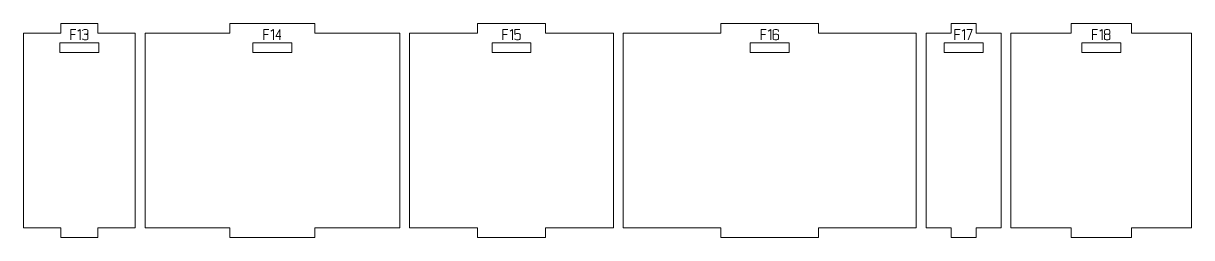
# Model space of a CAD drawing. Header units: centimetres. Extents: x -250 to 250, y -508 to 508.
# Drawn here: x -137.33 to -101.36, y -3.1 to 3.5 of the extents above; entities that cross this region are included whole.
import ezdxf

# ---------------------------------------------------------------- set-up
doc = ezdxf.new("R2010")
doc.units = ezdxf.units.CM
doc.header["$MEASUREMENT"] = 0
doc.layers.add('Capa 1', color=7, linetype='Continuous')

msp = doc.modelspace()

# ---------------------------------------------------------------- linework, layer by layer
at = {"layer": 'Capa 1', "color": 240, "lineweight": 9}
for points, knots in [([(-137.3298, 3.20203), (-137.3298, 3.20203), (-137.3298, -2.79797), (-137.3298, -2.79797), (-137.3298, -2.79797), (-136.18121, -2.79797), (-136.18121, -2.79797), (-136.18121, -2.79797), (-136.18121, -3.09797), (-136.18121, -3.09797), (-136.18121, -3.09797), (-135.03261, -3.09797), (-135.03261, -3.09797), (-135.03261, -3.09797), (-135.03261, -2.79797), (-135.03261, -2.79797), (-135.03261, -2.79797), (-133.88401, -2.79797), (-133.88401, -2.79797), (-133.88401, -2.79797), (-133.88401, 3.20203), (-133.88401, 3.20203), (-133.88401, 3.20203), (-135.03261, 3.20203), (-135.03261, 3.20203), (-135.03261, 3.20203), (-135.03261, 3.50203), (-135.03261, 3.50203), (-135.03261, 3.50203), (-136.18121, 3.50203), (-136.18121, 3.50203), (-136.18121, 3.50203), (-136.18121, 3.20203), (-136.18121, 3.20203), (-136.18121, 3.20203), (-137.3298, 3.20203), (-137.3298, 3.20203)], [0, 0, 0, 0, 0.08333333, 0.08333333, 0.08333333, 0.16666667, 0.16666667, 0.16666667, 0.25, 0.25, 0.25, 0.33333333, 0.33333333, 0.33333333, 0.41666667, 0.41666667, 0.41666667, 0.5, 0.5, 0.5, 0.58333333, 0.58333333, 0.58333333, 0.66666667, 0.66666667, 0.66666667, 0.75, 0.75, 0.75, 0.83333333, 0.83333333, 0.83333333, 0.91666667, 0.91666667, 0.91666667, 1, 1, 1, 1]), ([(-133.58401, 3.20203), (-133.58401, 3.20203), (-133.58401, -2.79797), (-133.58401, -2.79797), (-133.58401, -2.79797), (-130.97007, -2.79797), (-130.97007, -2.79797), (-130.97007, -2.79797), (-130.97007, -3.09797), (-130.97007, -3.09797), (-130.97007, -3.09797), (-128.35613, -3.09797), (-128.35613, -3.09797), (-128.35613, -3.09797), (-128.35613, -2.79797), (-128.35613, -2.79797), (-128.35613, -2.79797), (-125.74219, -2.79797), (-125.74219, -2.79797), (-125.74219, -2.79797), (-125.74219, 3.20203), (-125.74219, 3.20203), (-125.74219, 3.20203), (-128.35613, 3.20203), (-128.35613, 3.20203), (-128.35613, 3.20203), (-128.35613, 3.50203), (-128.35613, 3.50203), (-128.35613, 3.50203), (-130.97007, 3.50203), (-130.97007, 3.50203), (-130.97007, 3.50203), (-130.97007, 3.20203), (-130.97007, 3.20203), (-130.97007, 3.20203), (-133.58401, 3.20203), (-133.58401, 3.20203)], [0, 0, 0, 0, 0.08333333, 0.08333333, 0.08333333, 0.16666667, 0.16666667, 0.16666667, 0.25, 0.25, 0.25, 0.33333333, 0.33333333, 0.33333333, 0.41666667, 0.41666667, 0.41666667, 0.5, 0.5, 0.5, 0.58333333, 0.58333333, 0.58333333, 0.66666667, 0.66666667, 0.66666667, 0.75, 0.75, 0.75, 0.83333333, 0.83333333, 0.83333333, 0.91666667, 0.91666667, 0.91666667, 1, 1, 1, 1]), ([(-125.44219, 3.20203), (-125.44219, 3.20203), (-125.44219, -2.79797), (-125.44219, -2.79797), (-125.44219, -2.79797), (-123.34794, -2.79797), (-123.34794, -2.79797), (-123.34794, -2.79797), (-123.34794, -3.09797), (-123.34794, -3.09797), (-123.34794, -3.09797), (-121.25369, -3.09797), (-121.25369, -3.09797), (-121.25369, -3.09797), (-121.25369, -2.79797), (-121.25369, -2.79797), (-121.25369, -2.79797), (-119.15943, -2.79797), (-119.15943, -2.79797), (-119.15943, -2.79797), (-119.15943, 3.20203), (-119.15943, 3.20203), (-119.15943, 3.20203), (-121.25369, 3.20203), (-121.25369, 3.20203), (-121.25369, 3.20203), (-121.25369, 3.50203), (-121.25369, 3.50203), (-121.25369, 3.50203), (-123.34794, 3.50203), (-123.34794, 3.50203), (-123.34794, 3.50203), (-123.34794, 3.20203), (-123.34794, 3.20203), (-123.34794, 3.20203), (-125.44219, 3.20203), (-125.44219, 3.20203)], [0, 0, 0, 0, 0.08333333, 0.08333333, 0.08333333, 0.16666667, 0.16666667, 0.16666667, 0.25, 0.25, 0.25, 0.33333333, 0.33333333, 0.33333333, 0.41666667, 0.41666667, 0.41666667, 0.5, 0.5, 0.5, 0.58333333, 0.58333333, 0.58333333, 0.66666667, 0.66666667, 0.66666667, 0.75, 0.75, 0.75, 0.83333333, 0.83333333, 0.83333333, 0.91666667, 0.91666667, 0.91666667, 1, 1, 1, 1]), ([(-118.85943, 3.20203), (-118.85943, 3.20203), (-118.85943, -2.79797), (-118.85943, -2.79797), (-118.85943, -2.79797), (-115.8523, -2.79797), (-115.8523, -2.79797), (-115.8523, -2.79797), (-115.8523, -3.09797), (-115.8523, -3.09797), (-115.8523, -3.09797), (-112.84516, -3.09797), (-112.84516, -3.09797), (-112.84516, -3.09797), (-112.84516, -2.79797), (-112.84516, -2.79797), (-112.84516, -2.79797), (-109.83802, -2.79797), (-109.83802, -2.79797), (-109.83802, -2.79797), (-109.83802, 3.20203), (-109.83802, 3.20203), (-109.83802, 3.20203), (-112.84516, 3.20203), (-112.84516, 3.20203), (-112.84516, 3.20203), (-112.84516, 3.50203), (-112.84516, 3.50203), (-112.84516, 3.50203), (-115.8523, 3.50203), (-115.8523, 3.50203), (-115.8523, 3.50203), (-115.8523, 3.20203), (-115.8523, 3.20203), (-115.8523, 3.20203), (-118.85943, 3.20203), (-118.85943, 3.20203)], [0, 0, 0, 0, 0.08333333, 0.08333333, 0.08333333, 0.16666667, 0.16666667, 0.16666667, 0.25, 0.25, 0.25, 0.33333333, 0.33333333, 0.33333333, 0.41666667, 0.41666667, 0.41666667, 0.5, 0.5, 0.5, 0.58333333, 0.58333333, 0.58333333, 0.66666667, 0.66666667, 0.66666667, 0.75, 0.75, 0.75, 0.83333333, 0.83333333, 0.83333333, 0.91666667, 0.91666667, 0.91666667, 1, 1, 1, 1]), ([(-109.53802, 3.20203), (-109.53802, 3.20203), (-109.53802, -2.79797), (-109.53802, -2.79797), (-109.53802, -2.79797), (-108.76864, -2.79797), (-108.76864, -2.79797), (-108.76864, -2.79797), (-108.76864, -3.09797), (-108.76864, -3.09797), (-108.76864, -3.09797), (-107.99925, -3.09797), (-107.99925, -3.09797), (-107.99925, -3.09797), (-107.99925, -2.79797), (-107.99925, -2.79797), (-107.99925, -2.79797), (-107.22986, -2.79797), (-107.22986, -2.79797), (-107.22986, -2.79797), (-107.22986, 3.20203), (-107.22986, 3.20203), (-107.22986, 3.20203), (-107.99925, 3.20203), (-107.99925, 3.20203), (-107.99925, 3.20203), (-107.99925, 3.50203), (-107.99925, 3.50203), (-107.99925, 3.50203), (-108.76864, 3.50203), (-108.76864, 3.50203), (-108.76864, 3.50203), (-108.76864, 3.20203), (-108.76864, 3.20203), (-108.76864, 3.20203), (-109.53802, 3.20203), (-109.53802, 3.20203)], [0, 0, 0, 0, 0.08333333, 0.08333333, 0.08333333, 0.16666667, 0.16666667, 0.16666667, 0.25, 0.25, 0.25, 0.33333333, 0.33333333, 0.33333333, 0.41666667, 0.41666667, 0.41666667, 0.5, 0.5, 0.5, 0.58333333, 0.58333333, 0.58333333, 0.66666667, 0.66666667, 0.66666667, 0.75, 0.75, 0.75, 0.83333333, 0.83333333, 0.83333333, 0.91666667, 0.91666667, 0.91666667, 1, 1, 1, 1]), ([(-106.92986, 3.20203), (-106.92986, 3.20203), (-106.92986, -2.79797), (-106.92986, -2.79797), (-106.92986, -2.79797), (-105.07362, -2.79797), (-105.07362, -2.79797), (-105.07362, -2.79797), (-105.07362, -3.09797), (-105.07362, -3.09797), (-105.07362, -3.09797), (-103.21739, -3.09797), (-103.21739, -3.09797), (-103.21739, -3.09797), (-103.21739, -2.79797), (-103.21739, -2.79797), (-103.21739, -2.79797), (-101.36115, -2.79797), (-101.36115, -2.79797), (-101.36115, -2.79797), (-101.36115, 3.20203), (-101.36115, 3.20203), (-101.36115, 3.20203), (-103.21739, 3.20203), (-103.21739, 3.20203), (-103.21739, 3.20203), (-103.21739, 3.50203), (-103.21739, 3.50203), (-103.21739, 3.50203), (-105.07362, 3.50203), (-105.07362, 3.50203), (-105.07362, 3.50203), (-105.07362, 3.20203), (-105.07362, 3.20203), (-105.07362, 3.20203), (-106.92986, 3.20203), (-106.92986, 3.20203)], [0, 0, 0, 0, 0.08333333, 0.08333333, 0.08333333, 0.16666667, 0.16666667, 0.16666667, 0.25, 0.25, 0.25, 0.33333333, 0.33333333, 0.33333333, 0.41666667, 0.41666667, 0.41666667, 0.5, 0.5, 0.5, 0.58333333, 0.58333333, 0.58333333, 0.66666667, 0.66666667, 0.66666667, 0.75, 0.75, 0.75, 0.83333333, 0.83333333, 0.83333333, 0.91666667, 0.91666667, 0.91666667, 1, 1, 1, 1]), ([(-136.2069, 2.902), (-136.2069, 2.902), (-135.0069, 2.902), (-135.0069, 2.902), (-135.0069, 2.902), (-135.0069, 2.602), (-135.0069, 2.602), (-135.0069, 2.602), (-136.2069, 2.602), (-136.2069, 2.602), (-136.2069, 2.602), (-136.2069, 2.902), (-136.2069, 2.902)], [0, 0, 0, 0, 0.25, 0.25, 0.25, 0.5, 0.5, 0.5, 0.75, 0.75, 0.75, 1, 1, 1, 1]), ([(-130.2631, 2.902), (-130.2631, 2.902), (-129.0631, 2.902), (-129.0631, 2.902), (-129.0631, 2.902), (-129.0631, 2.602), (-129.0631, 2.602), (-129.0631, 2.602), (-130.2631, 2.602), (-130.2631, 2.602), (-130.2631, 2.602), (-130.2631, 2.902), (-130.2631, 2.902)], [0, 0, 0, 0, 0.25, 0.25, 0.25, 0.5, 0.5, 0.5, 0.75, 0.75, 0.75, 1, 1, 1, 1]), ([(-122.90081, 2.902), (-122.90081, 2.902), (-121.70081, 2.902), (-121.70081, 2.902), (-121.70081, 2.902), (-121.70081, 2.602), (-121.70081, 2.602), (-121.70081, 2.602), (-122.90081, 2.602), (-122.90081, 2.602), (-122.90081, 2.602), (-122.90081, 2.902), (-122.90081, 2.902)], [0, 0, 0, 0, 0.25, 0.25, 0.25, 0.5, 0.5, 0.5, 0.75, 0.75, 0.75, 1, 1, 1, 1]), ([(-114.94872, 2.902), (-114.94872, 2.902), (-113.74872, 2.902), (-113.74872, 2.902), (-113.74872, 2.902), (-113.74872, 2.602), (-113.74872, 2.602), (-113.74872, 2.602), (-114.94872, 2.602), (-114.94872, 2.602), (-114.94872, 2.602), (-114.94872, 2.902), (-114.94872, 2.902)], [0, 0, 0, 0, 0.25, 0.25, 0.25, 0.5, 0.5, 0.5, 0.75, 0.75, 0.75, 1, 1, 1, 1]), ([(-108.98394, 2.902), (-108.98394, 2.902), (-107.78394, 2.902), (-107.78394, 2.902), (-107.78394, 2.902), (-107.78394, 2.602), (-107.78394, 2.602), (-107.78394, 2.602), (-108.98394, 2.602), (-108.98394, 2.602), (-108.98394, 2.602), (-108.98394, 2.902), (-108.98394, 2.902)], [0, 0, 0, 0, 0.25, 0.25, 0.25, 0.5, 0.5, 0.5, 0.75, 0.75, 0.75, 1, 1, 1, 1]), ([(-104.7455, 2.902), (-104.7455, 2.902), (-103.5455, 2.902), (-103.5455, 2.902), (-103.5455, 2.902), (-103.5455, 2.602), (-103.5455, 2.602), (-103.5455, 2.602), (-104.7455, 2.602), (-104.7455, 2.602), (-104.7455, 2.602), (-104.7455, 2.902), (-104.7455, 2.902)], [0, 0, 0, 0, 0.25, 0.25, 0.25, 0.5, 0.5, 0.5, 0.75, 0.75, 0.75, 1, 1, 1, 1])]:
    msp.add_open_spline(points, degree=3, knots=knots, dxfattribs=at)
at = {"layer": 'Capa 1', "color": 114, "lineweight": 9}
for points, knots in [([(-135.8729, 2.99403), (-135.8729, 2.99403), (-135.8729, 3.31047), (-135.8729, 3.31047), (-135.8729, 3.31047), (-135.71651, 3.31047), (-135.71651, 3.31047), (-135.71651, 3.31047), (-135.8729, 3.31047), (-135.8729, 3.31047), (-135.8729, 3.31047), (-135.8729, 3.15408), (-135.8729, 3.15408), (-135.8729, 3.15408), (-135.73853, 3.15408), (-135.73853, 3.15408), (-135.73853, 3.15408), (-135.8729, 3.15408), (-135.8729, 3.15408), (-135.8729, 3.15408), (-135.8729, 2.99403), (-135.8729, 2.99403)], [0, 0, 0, 0, 0.14285714, 0.14285714, 0.14285714, 0.28571429, 0.28571429, 0.28571429, 0.42857143, 0.42857143, 0.42857143, 0.57142857, 0.57142857, 0.57142857, 0.71428571, 0.71428571, 0.71428571, 0.85714286, 0.85714286, 0.85714286, 1, 1, 1, 1]), ([(-135.57664, 3.31093), (-135.57664, 3.31093), (-135.65277, 3.25819), (-135.65277, 3.25819), (-135.65277, 3.25819), (-135.57664, 3.31093), (-135.57664, 3.31093), (-135.57664, 3.31093), (-135.57664, 2.99403), (-135.57664, 2.99403), (-135.57664, 2.99403), (-135.57664, 3.31093), (-135.57664, 3.31093)], [0, 0, 0, 0, 0.25, 0.25, 0.25, 0.5, 0.5, 0.5, 0.75, 0.75, 0.75, 1, 1, 1, 1]), ([(-135.42346, 2.99403), (-135.447, 2.99403), (-135.46665, 2.99747), (-135.48239, 3.00435), (-135.49814, 3.01123), (-135.50601, 3.01956), (-135.50601, 3.02934), (-135.50601, 3.01956), (-135.49814, 3.01123), (-135.48239, 3.00435), (-135.46665, 2.99747), (-135.447, 2.99403), (-135.42346, 2.99403), (-135.39992, 2.99403), (-135.38027, 2.99747), (-135.36453, 3.00435), (-135.34878, 3.01123), (-135.34091, 3.01956), (-135.34091, 3.02934), (-135.34091, 3.02934), (-135.34091, 3.13253), (-135.34091, 3.13253), (-135.34091, 3.14079), (-135.34657, 3.14797), (-135.35788, 3.15408), (-135.36919, 3.1602), (-135.40236, 3.16433), (-135.4574, 3.16647), (-135.40267, 3.16983), (-135.3698, 3.17381), (-135.3588, 3.17839), (-135.34779, 3.18298), (-135.34183, 3.19047), (-135.34091, 3.20086), (-135.34091, 3.20086), (-135.34091, 3.27516), (-135.34091, 3.27516), (-135.34091, 3.28494), (-135.34878, 3.29327), (-135.36453, 3.30015), (-135.38027, 3.30703), (-135.39992, 3.31047), (-135.42346, 3.31047), (-135.447, 3.31047), (-135.46665, 3.30703), (-135.48239, 3.30015), (-135.49814, 3.29327), (-135.50601, 3.28494), (-135.50601, 3.27516), (-135.50601, 3.28494), (-135.49814, 3.29327), (-135.48239, 3.30015), (-135.46665, 3.30703), (-135.447, 3.31047), (-135.42346, 3.31047), (-135.39992, 3.31047), (-135.38027, 3.30703), (-135.36453, 3.30015), (-135.34878, 3.29327), (-135.34091, 3.28494), (-135.34091, 3.27516), (-135.34091, 3.27516), (-135.34091, 3.20086), (-135.34091, 3.20086), (-135.34183, 3.19047), (-135.34779, 3.18298), (-135.3588, 3.17839), (-135.3698, 3.17381), (-135.40267, 3.16983), (-135.4574, 3.16647), (-135.40236, 3.16433), (-135.36919, 3.1602), (-135.35788, 3.15408), (-135.34657, 3.14797), (-135.34091, 3.14079), (-135.34091, 3.13253), (-135.34091, 3.13253), (-135.34091, 3.02934), (-135.34091, 3.02934), (-135.34091, 3.01956), (-135.34878, 3.01123), (-135.36453, 3.00435), (-135.38027, 2.99747), (-135.39992, 2.99403), (-135.42346, 2.99403)], [0, 0, 0, 0, 0.03571429, 0.03571429, 0.03571429, 0.07142857, 0.07142857, 0.07142857, 0.10714286, 0.10714286, 0.10714286, 0.14285714, 0.14285714, 0.14285714, 0.17857143, 0.17857143, 0.17857143, 0.21428571, 0.21428571, 0.21428571, 0.25, 0.25, 0.25, 0.28571429, 0.28571429, 0.28571429, 0.32142857, 0.32142857, 0.32142857, 0.35714286, 0.35714286, 0.35714286, 0.39285714, 0.39285714, 0.39285714, 0.42857143, 0.42857143, 0.42857143, 0.46428571, 0.46428571, 0.46428571, 0.5, 0.5, 0.5, 0.53571429, 0.53571429, 0.53571429, 0.57142857, 0.57142857, 0.57142857, 0.60714286, 0.60714286, 0.60714286, 0.64285714, 0.64285714, 0.64285714, 0.67857143, 0.67857143, 0.67857143, 0.71428571, 0.71428571, 0.71428571, 0.75, 0.75, 0.75, 0.78571429, 0.78571429, 0.78571429, 0.82142857, 0.82142857, 0.82142857, 0.85714286, 0.85714286, 0.85714286, 0.89285714, 0.89285714, 0.89285714, 0.92857143, 0.92857143, 0.92857143, 0.96428571, 0.96428571, 0.96428571, 1, 1, 1, 1]), ([(-129.92635, 2.99403), (-129.92635, 2.99403), (-129.92635, 3.31047), (-129.92635, 3.31047), (-129.92635, 3.31047), (-129.76996, 3.31047), (-129.76996, 3.31047), (-129.76996, 3.31047), (-129.92635, 3.31047), (-129.92635, 3.31047), (-129.92635, 3.31047), (-129.92635, 3.15408), (-129.92635, 3.15408), (-129.92635, 3.15408), (-129.79198, 3.15408), (-129.79198, 3.15408), (-129.79198, 3.15408), (-129.92635, 3.15408), (-129.92635, 3.15408), (-129.92635, 3.15408), (-129.92635, 2.99403), (-129.92635, 2.99403)], [0, 0, 0, 0, 0.14285714, 0.14285714, 0.14285714, 0.28571429, 0.28571429, 0.28571429, 0.42857143, 0.42857143, 0.42857143, 0.57142857, 0.57142857, 0.57142857, 0.71428571, 0.71428571, 0.71428571, 0.85714286, 0.85714286, 0.85714286, 1, 1, 1, 1]), ([(-129.63009, 3.31093), (-129.63009, 3.31093), (-129.70622, 3.25819), (-129.70622, 3.25819), (-129.70622, 3.25819), (-129.63009, 3.31093), (-129.63009, 3.31093), (-129.63009, 3.31093), (-129.63009, 2.99403), (-129.63009, 2.99403), (-129.63009, 2.99403), (-129.63009, 3.31093), (-129.63009, 3.31093)], [0, 0, 0, 0, 0.25, 0.25, 0.25, 0.5, 0.5, 0.5, 0.75, 0.75, 0.75, 1, 1, 1, 1]), ([(-129.42967, 3.09859), (-129.42967, 3.09859), (-129.42967, 3.31093), (-129.42967, 3.31093), (-129.42967, 3.31093), (-129.55946, 3.09859), (-129.55946, 3.09859), (-129.55946, 3.09859), (-129.42967, 3.09859), (-129.42967, 3.09859)], [0, 0, 0, 0, 0.33333333, 0.33333333, 0.33333333, 0.66666667, 0.66666667, 0.66666667, 1, 1, 1, 1]), ([(-129.42967, 3.09859), (-129.42967, 3.09859), (-129.42967, 2.99403), (-129.42967, 2.99403), (-129.42967, 2.99403), (-129.42967, 3.09859), (-129.42967, 3.09859), (-129.42967, 3.09859), (-129.55946, 3.09859), (-129.55946, 3.09859), (-129.55946, 3.09859), (-129.42967, 3.31093), (-129.42967, 3.31093), (-129.42967, 3.31093), (-129.42967, 3.09859), (-129.42967, 3.09859), (-129.42967, 3.09859), (-129.39986, 3.09859), (-129.39986, 3.09859), (-129.39986, 3.09859), (-129.42967, 3.09859), (-129.42967, 3.09859)], [0, 0, 0, 0, 0.14285714, 0.14285714, 0.14285714, 0.28571429, 0.28571429, 0.28571429, 0.42857143, 0.42857143, 0.42857143, 0.57142857, 0.57142857, 0.57142857, 0.71428571, 0.71428571, 0.71428571, 0.85714286, 0.85714286, 0.85714286, 1, 1, 1, 1]), ([(-122.56681, 2.99403), (-122.56681, 2.99403), (-122.56681, 3.31047), (-122.56681, 3.31047), (-122.56681, 3.31047), (-122.41042, 3.31047), (-122.41042, 3.31047), (-122.41042, 3.31047), (-122.56681, 3.31047), (-122.56681, 3.31047), (-122.56681, 3.31047), (-122.56681, 3.15408), (-122.56681, 3.15408), (-122.56681, 3.15408), (-122.43244, 3.15408), (-122.43244, 3.15408), (-122.43244, 3.15408), (-122.56681, 3.15408), (-122.56681, 3.15408), (-122.56681, 3.15408), (-122.56681, 2.99403), (-122.56681, 2.99403)], [0, 0, 0, 0, 0.14285714, 0.14285714, 0.14285714, 0.28571429, 0.28571429, 0.28571429, 0.42857143, 0.42857143, 0.42857143, 0.57142857, 0.57142857, 0.57142857, 0.71428571, 0.71428571, 0.71428571, 0.85714286, 0.85714286, 0.85714286, 1, 1, 1, 1]), ([(-122.27055, 3.31093), (-122.27055, 3.31093), (-122.34668, 3.25819), (-122.34668, 3.25819), (-122.34668, 3.25819), (-122.27055, 3.31093), (-122.27055, 3.31093), (-122.27055, 3.31093), (-122.27055, 2.99403), (-122.27055, 2.99403), (-122.27055, 2.99403), (-122.27055, 3.31093), (-122.27055, 3.31093)], [0, 0, 0, 0, 0.25, 0.25, 0.25, 0.5, 0.5, 0.5, 0.75, 0.75, 0.75, 1, 1, 1, 1]), ([(-122.11737, 2.99403), (-122.14091, 2.99403), (-122.16056, 2.99747), (-122.1763, 3.00435), (-122.19205, 3.01123), (-122.19992, 3.01956), (-122.19992, 3.02934), (-122.19992, 3.01956), (-122.19205, 3.01123), (-122.1763, 3.00435), (-122.16056, 2.99747), (-122.14091, 2.99403), (-122.11737, 2.99403), (-122.09383, 2.99403), (-122.07418, 2.99747), (-122.05844, 3.00435), (-122.04269, 3.01123), (-122.03482, 3.01956), (-122.03482, 3.02934), (-122.03482, 3.02934), (-122.03482, 3.155), (-122.03482, 3.155), (-122.03482, 3.16479), (-122.04269, 3.17312), (-122.05844, 3.18), (-122.07418, 3.18688), (-122.09383, 3.19032), (-122.11737, 3.19032), (-122.13877, 3.18848), (-122.15528, 3.18603), (-122.1669, 3.18298), (-122.17852, 3.17992), (-122.18952, 3.17059), (-122.19992, 3.155), (-122.19992, 3.155), (-122.19992, 3.31047), (-122.19992, 3.31047), (-122.19992, 3.31047), (-122.04032, 3.31047), (-122.04032, 3.31047), (-122.04032, 3.31047), (-122.19992, 3.31047), (-122.19992, 3.31047), (-122.19992, 3.31047), (-122.19992, 3.155), (-122.19992, 3.155), (-122.18952, 3.17059), (-122.17852, 3.17992), (-122.1669, 3.18298), (-122.15528, 3.18603), (-122.13877, 3.18848), (-122.11737, 3.19032), (-122.09383, 3.19032), (-122.07418, 3.18688), (-122.05844, 3.18), (-122.04269, 3.17312), (-122.03482, 3.16479), (-122.03482, 3.155), (-122.03482, 3.155), (-122.03482, 3.02934), (-122.03482, 3.02934), (-122.03482, 3.01956), (-122.04269, 3.01123), (-122.05844, 3.00435), (-122.07418, 2.99747), (-122.09383, 2.99403), (-122.11737, 2.99403)], [0, 0, 0, 0, 0.04545455, 0.04545455, 0.04545455, 0.09090909, 0.09090909, 0.09090909, 0.13636364, 0.13636364, 0.13636364, 0.18181818, 0.18181818, 0.18181818, 0.22727273, 0.22727273, 0.22727273, 0.27272727, 0.27272727, 0.27272727, 0.31818182, 0.31818182, 0.31818182, 0.36363636, 0.36363636, 0.36363636, 0.40909091, 0.40909091, 0.40909091, 0.45454545, 0.45454545, 0.45454545, 0.5, 0.5, 0.5, 0.54545455, 0.54545455, 0.54545455, 0.59090909, 0.59090909, 0.59090909, 0.63636364, 0.63636364, 0.63636364, 0.68181818, 0.68181818, 0.68181818, 0.72727273, 0.72727273, 0.72727273, 0.77272727, 0.77272727, 0.77272727, 0.81818182, 0.81818182, 0.81818182, 0.86363636, 0.86363636, 0.86363636, 0.90909091, 0.90909091, 0.90909091, 0.95454545, 0.95454545, 0.95454545, 1, 1, 1, 1]), ([(-114.61472, 2.99403), (-114.61472, 2.99403), (-114.61472, 3.31047), (-114.61472, 3.31047), (-114.61472, 3.31047), (-114.45833, 3.31047), (-114.45833, 3.31047), (-114.45833, 3.31047), (-114.61472, 3.31047), (-114.61472, 3.31047), (-114.61472, 3.31047), (-114.61472, 3.15408), (-114.61472, 3.15408), (-114.61472, 3.15408), (-114.48035, 3.15408), (-114.48035, 3.15408), (-114.48035, 3.15408), (-114.61472, 3.15408), (-114.61472, 3.15408), (-114.61472, 3.15408), (-114.61472, 2.99403), (-114.61472, 2.99403)], [0, 0, 0, 0, 0.14285714, 0.14285714, 0.14285714, 0.28571429, 0.28571429, 0.28571429, 0.42857143, 0.42857143, 0.42857143, 0.57142857, 0.57142857, 0.57142857, 0.71428571, 0.71428571, 0.71428571, 0.85714286, 0.85714286, 0.85714286, 1, 1, 1, 1]), ([(-114.31846, 3.31093), (-114.31846, 3.31093), (-114.39459, 3.25819), (-114.39459, 3.25819), (-114.39459, 3.25819), (-114.31846, 3.31093), (-114.31846, 3.31093), (-114.31846, 3.31093), (-114.31846, 2.99403), (-114.31846, 2.99403), (-114.31846, 2.99403), (-114.31846, 3.31093), (-114.31846, 3.31093)], [0, 0, 0, 0, 0.25, 0.25, 0.25, 0.5, 0.5, 0.5, 0.75, 0.75, 0.75, 1, 1, 1, 1]), ([(-114.16528, 2.99403), (-114.18882, 2.99403), (-114.20847, 2.99747), (-114.22421, 3.00435), (-114.23996, 3.01123), (-114.24783, 3.01956), (-114.24783, 3.02934), (-114.24783, 3.02934), (-114.24783, 3.1362), (-114.24783, 3.1362), (-114.24783, 3.1362), (-114.24783, 3.27516), (-114.24783, 3.27516), (-114.24783, 3.28494), (-114.23996, 3.29327), (-114.22421, 3.30015), (-114.20847, 3.30703), (-114.18882, 3.31047), (-114.16528, 3.31047), (-114.14174, 3.31047), (-114.12209, 3.30703), (-114.10635, 3.30015), (-114.0906, 3.29327), (-114.08273, 3.28494), (-114.08273, 3.27516), (-114.08273, 3.27516), (-114.08273, 3.24948), (-114.08273, 3.24948), (-114.08273, 3.24948), (-114.08273, 3.27516), (-114.08273, 3.27516), (-114.08273, 3.28494), (-114.0906, 3.29327), (-114.10635, 3.30015), (-114.12209, 3.30703), (-114.14174, 3.31047), (-114.16528, 3.31047), (-114.18882, 3.31047), (-114.20847, 3.30703), (-114.22421, 3.30015), (-114.23996, 3.29327), (-114.24783, 3.28494), (-114.24783, 3.27516), (-114.24783, 3.27516), (-114.24783, 3.1362), (-114.24783, 3.1362), (-114.24783, 3.14537), (-114.23828, 3.15355), (-114.21917, 3.16073), (-114.20006, 3.16792), (-114.1821, 3.17151), (-114.16528, 3.17151), (-114.14174, 3.17151), (-114.12209, 3.16807), (-114.10635, 3.16119), (-114.0906, 3.15431), (-114.08273, 3.14598), (-114.08273, 3.1362), (-114.08273, 3.1362), (-114.08273, 3.02934), (-114.08273, 3.02934), (-114.08273, 3.01956), (-114.0906, 3.01123), (-114.10635, 3.00435), (-114.12209, 2.99747), (-114.14174, 2.99403), (-114.16528, 2.99403)], [0, 0, 0, 0, 0.04545455, 0.04545455, 0.04545455, 0.09090909, 0.09090909, 0.09090909, 0.13636364, 0.13636364, 0.13636364, 0.18181818, 0.18181818, 0.18181818, 0.22727273, 0.22727273, 0.22727273, 0.27272727, 0.27272727, 0.27272727, 0.31818182, 0.31818182, 0.31818182, 0.36363636, 0.36363636, 0.36363636, 0.40909091, 0.40909091, 0.40909091, 0.45454545, 0.45454545, 0.45454545, 0.5, 0.5, 0.5, 0.54545455, 0.54545455, 0.54545455, 0.59090909, 0.59090909, 0.59090909, 0.63636364, 0.63636364, 0.63636364, 0.68181818, 0.68181818, 0.68181818, 0.72727273, 0.72727273, 0.72727273, 0.77272727, 0.77272727, 0.77272727, 0.81818182, 0.81818182, 0.81818182, 0.86363636, 0.86363636, 0.86363636, 0.90909091, 0.90909091, 0.90909091, 0.95454545, 0.95454545, 0.95454545, 1, 1, 1, 1]), ([(-108.64719, 2.99403), (-108.64719, 2.99403), (-108.64719, 3.31047), (-108.64719, 3.31047), (-108.64719, 3.31047), (-108.4908, 3.31047), (-108.4908, 3.31047), (-108.4908, 3.31047), (-108.64719, 3.31047), (-108.64719, 3.31047), (-108.64719, 3.31047), (-108.64719, 3.15408), (-108.64719, 3.15408), (-108.64719, 3.15408), (-108.51282, 3.15408), (-108.51282, 3.15408), (-108.51282, 3.15408), (-108.64719, 3.15408), (-108.64719, 3.15408), (-108.64719, 3.15408), (-108.64719, 2.99403), (-108.64719, 2.99403)], [0, 0, 0, 0, 0.14285714, 0.14285714, 0.14285714, 0.28571429, 0.28571429, 0.28571429, 0.42857143, 0.42857143, 0.42857143, 0.57142857, 0.57142857, 0.57142857, 0.71428571, 0.71428571, 0.71428571, 0.85714286, 0.85714286, 0.85714286, 1, 1, 1, 1]), ([(-108.35093, 3.31093), (-108.35093, 3.31093), (-108.42706, 3.25819), (-108.42706, 3.25819), (-108.42706, 3.25819), (-108.35093, 3.31093), (-108.35093, 3.31093), (-108.35093, 3.31093), (-108.35093, 2.99403), (-108.35093, 2.99403), (-108.35093, 2.99403), (-108.35093, 3.31093), (-108.35093, 3.31093)], [0, 0, 0, 0, 0.25, 0.25, 0.25, 0.5, 0.5, 0.5, 0.75, 0.75, 0.75, 1, 1, 1, 1]), ([(-108.24178, 2.99403), (-108.24178, 2.99403), (-108.1207, 3.31047), (-108.1207, 3.31047), (-108.1207, 3.31047), (-108.2803, 3.31047), (-108.2803, 3.31047), (-108.2803, 3.31047), (-108.1207, 3.31047), (-108.1207, 3.31047), (-108.1207, 3.31047), (-108.24178, 2.99403), (-108.24178, 2.99403)], [0, 0, 0, 0, 0.25, 0.25, 0.25, 0.5, 0.5, 0.5, 0.75, 0.75, 0.75, 1, 1, 1, 1]), ([(-104.4115, 2.99403), (-104.4115, 2.99403), (-104.4115, 3.31047), (-104.4115, 3.31047), (-104.4115, 3.31047), (-104.25511, 3.31047), (-104.25511, 3.31047), (-104.25511, 3.31047), (-104.4115, 3.31047), (-104.4115, 3.31047), (-104.4115, 3.31047), (-104.4115, 3.15408), (-104.4115, 3.15408), (-104.4115, 3.15408), (-104.27713, 3.15408), (-104.27713, 3.15408), (-104.27713, 3.15408), (-104.4115, 3.15408), (-104.4115, 3.15408), (-104.4115, 3.15408), (-104.4115, 2.99403), (-104.4115, 2.99403)], [0, 0, 0, 0, 0.14285714, 0.14285714, 0.14285714, 0.28571429, 0.28571429, 0.28571429, 0.42857143, 0.42857143, 0.42857143, 0.57142857, 0.57142857, 0.57142857, 0.71428571, 0.71428571, 0.71428571, 0.85714286, 0.85714286, 0.85714286, 1, 1, 1, 1]), ([(-104.11524, 3.31093), (-104.11524, 3.31093), (-104.19137, 3.25819), (-104.19137, 3.25819), (-104.19137, 3.25819), (-104.11524, 3.31093), (-104.11524, 3.31093), (-104.11524, 3.31093), (-104.11524, 2.99403), (-104.11524, 2.99403), (-104.11524, 2.99403), (-104.11524, 3.31093), (-104.11524, 3.31093)], [0, 0, 0, 0, 0.25, 0.25, 0.25, 0.5, 0.5, 0.5, 0.75, 0.75, 0.75, 1, 1, 1, 1]), ([(-104.04461, 3.20086), (-104.04461, 3.19291), (-104.03895, 3.18573), (-104.02764, 3.17931), (-104.01633, 3.17289), (-103.99447, 3.16861), (-103.96206, 3.16647), (-103.92965, 3.16861), (-103.90779, 3.17289), (-103.89648, 3.17931), (-103.88517, 3.18573), (-103.87951, 3.19291), (-103.87951, 3.20086), (-103.87951, 3.20086), (-103.87951, 3.27516), (-103.87951, 3.27516), (-103.87951, 3.28494), (-103.88738, 3.29327), (-103.90313, 3.30015), (-103.91887, 3.30703), (-103.93852, 3.31047), (-103.96206, 3.31047), (-103.9856, 3.31047), (-104.00525, 3.30703), (-104.02099, 3.30015), (-104.03674, 3.29327), (-104.04461, 3.28494), (-104.04461, 3.27516), (-104.04461, 3.27516), (-104.04461, 3.20086), (-104.04461, 3.20086)], [0, 0, 0, 0, 0.1, 0.1, 0.1, 0.2, 0.2, 0.2, 0.3, 0.3, 0.3, 0.4, 0.4, 0.4, 0.5, 0.5, 0.5, 0.6, 0.6, 0.6, 0.7, 0.7, 0.7, 0.8, 0.8, 0.8, 0.9, 0.9, 0.9, 1, 1, 1, 1]), ([(-103.96206, 2.99403), (-103.9856, 2.99403), (-104.00525, 2.99747), (-104.02099, 3.00435), (-104.03674, 3.01123), (-104.04461, 3.01956), (-104.04461, 3.02934), (-104.04461, 3.02934), (-104.04461, 3.13253), (-104.04461, 3.13253), (-104.04461, 3.14079), (-104.03895, 3.14797), (-104.02764, 3.15408), (-104.01633, 3.1602), (-103.99447, 3.16433), (-103.96206, 3.16647), (-103.99447, 3.16861), (-104.01633, 3.17289), (-104.02764, 3.17931), (-104.03895, 3.18573), (-104.04461, 3.19291), (-104.04461, 3.20086), (-104.04461, 3.20086), (-104.04461, 3.27516), (-104.04461, 3.27516), (-104.04461, 3.28494), (-104.03674, 3.29327), (-104.02099, 3.30015), (-104.00525, 3.30703), (-103.9856, 3.31047), (-103.96206, 3.31047), (-103.93852, 3.31047), (-103.91887, 3.30703), (-103.90313, 3.30015), (-103.88738, 3.29327), (-103.87951, 3.28494), (-103.87951, 3.27516), (-103.87951, 3.27516), (-103.87951, 3.20086), (-103.87951, 3.20086), (-103.87951, 3.19291), (-103.88517, 3.18573), (-103.89648, 3.17931), (-103.90779, 3.17289), (-103.92965, 3.16861), (-103.96206, 3.16647), (-103.92965, 3.16433), (-103.90779, 3.1602), (-103.89648, 3.15408), (-103.88517, 3.14797), (-103.87951, 3.14079), (-103.87951, 3.13253), (-103.87951, 3.13253), (-103.87951, 3.02934), (-103.87951, 3.02934), (-103.87951, 3.01956), (-103.88738, 3.01123), (-103.90313, 3.00435), (-103.91887, 2.99747), (-103.93852, 2.99403), (-103.96206, 2.99403)], [0, 0, 0, 0, 0.05, 0.05, 0.05, 0.1, 0.1, 0.1, 0.15, 0.15, 0.15, 0.2, 0.2, 0.2, 0.25, 0.25, 0.25, 0.3, 0.3, 0.3, 0.35, 0.35, 0.35, 0.4, 0.4, 0.4, 0.45, 0.45, 0.45, 0.5, 0.5, 0.5, 0.55, 0.55, 0.55, 0.6, 0.6, 0.6, 0.65, 0.65, 0.65, 0.7, 0.7, 0.7, 0.75, 0.75, 0.75, 0.8, 0.8, 0.8, 0.85, 0.85, 0.85, 0.9, 0.9, 0.9, 0.95, 0.95, 0.95, 1, 1, 1, 1]), ([(-114.24783, 3.02934), (-114.24783, 3.01956), (-114.23996, 3.01123), (-114.22421, 3.00435), (-114.20847, 2.99747), (-114.18882, 2.99403), (-114.16528, 2.99403), (-114.14174, 2.99403), (-114.12209, 2.99747), (-114.10635, 3.00435), (-114.0906, 3.01123), (-114.08273, 3.01956), (-114.08273, 3.02934), (-114.08273, 3.02934), (-114.08273, 3.1362), (-114.08273, 3.1362), (-114.08273, 3.14598), (-114.0906, 3.15431), (-114.10635, 3.16119), (-114.12209, 3.16807), (-114.14174, 3.17151), (-114.16528, 3.17151), (-114.1821, 3.17151), (-114.20006, 3.16792), (-114.21917, 3.16073), (-114.23828, 3.15355), (-114.24783, 3.14537), (-114.24783, 3.1362), (-114.24783, 3.1362), (-114.24783, 3.02934), (-114.24783, 3.02934)], [0, 0, 0, 0, 0.1, 0.1, 0.1, 0.2, 0.2, 0.2, 0.3, 0.3, 0.3, 0.4, 0.4, 0.4, 0.5, 0.5, 0.5, 0.6, 0.6, 0.6, 0.7, 0.7, 0.7, 0.8, 0.8, 0.8, 0.9, 0.9, 0.9, 1, 1, 1, 1]), ([(-104.04461, 3.02934), (-104.04461, 3.01956), (-104.03674, 3.01123), (-104.02099, 3.00435), (-104.00525, 2.99747), (-103.9856, 2.99403), (-103.96206, 2.99403), (-103.93852, 2.99403), (-103.91887, 2.99747), (-103.90313, 3.00435), (-103.88738, 3.01123), (-103.87951, 3.01956), (-103.87951, 3.02934), (-103.87951, 3.02934), (-103.87951, 3.13253), (-103.87951, 3.13253), (-103.87951, 3.14079), (-103.88517, 3.14797), (-103.89648, 3.15408), (-103.90779, 3.1602), (-103.92965, 3.16433), (-103.96206, 3.16647), (-103.99447, 3.16433), (-104.01633, 3.1602), (-104.02764, 3.15408), (-104.03895, 3.14797), (-104.04461, 3.14079), (-104.04461, 3.13253), (-104.04461, 3.13253), (-104.04461, 3.02934), (-104.04461, 3.02934)], [0, 0, 0, 0, 0.1, 0.1, 0.1, 0.2, 0.2, 0.2, 0.3, 0.3, 0.3, 0.4, 0.4, 0.4, 0.5, 0.5, 0.5, 0.6, 0.6, 0.6, 0.7, 0.7, 0.7, 0.8, 0.8, 0.8, 0.9, 0.9, 0.9, 1, 1, 1, 1])]:
    msp.add_open_spline(points, degree=3, knots=knots, dxfattribs=at)

doc.saveas('drawing.dxf')
